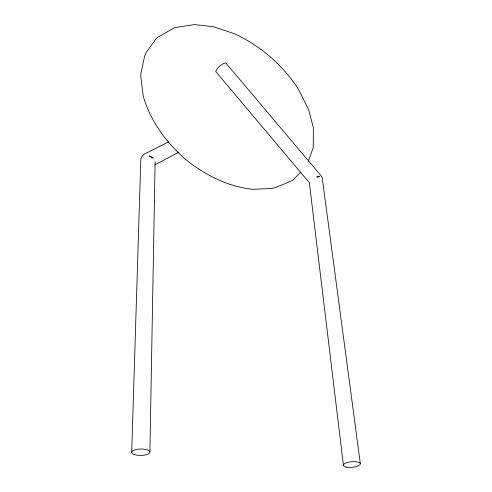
<?xml version="1.0" encoding="UTF-8"?>
<svg xmlns="http://www.w3.org/2000/svg" width="492" height="492" viewBox="0 0 492 492"><rect width="100%" height="100%" fill="white"/><g stroke="black" fill="none" stroke-linecap="round" stroke-linejoin="round"><path stroke-width="0.74" d="M149.9 451.927L155.121 161.696M131.684 452.554L140.774 160.521C140.73 157.766 142.36 155.294 144.685 153.91L168.781 141.782M308.355 161.068L313.263 147.538L313.349 127.729L308.656 109.581L298.835 89.882C283.214 65.442 260.637 45.768 234.266 33.677L213.19 26.636L194.371 24.6L174.568 27.724L157.821 37.177L155.521 39.544L146.106 52.656L144.709 55.676L140.995 72.994L140.724 76.088L143.233 96.174L144.033 98.658C151.364 122.477 166.677 142.637 185.09 159.076C204.02 174.236 226.006 185.933 250.317 189.008L252.851 189.377L272.377 188.368L275.311 187.612L291.153 181.074L293.841 179.242L300.643 172.237M317.119 177.44L319.782 176.277L316.565 176.296M154.654 164.931L179.008 152.139M360.316 463.513L322.211 177.735L320.796 175.423L225.717 62.871C221.486 63.812 217.292 67.49 215.724 71.531L309.345 182.729L343.459 465.58M153.602 158.239A7.202 4.606 6.8 0 0 152.741 157.588L149.451 155.946A7.3 4.502 40.2 0 1 152.323 158.412M134.734 454.669A9.133 3.204 -0.7 0 0 149.728 452.763A9.133 3.204 -0.7 0 0 137.889 449.202A9.133 3.204 -0.7 0 0 134.734 454.669M346.614 467.154A8.524 2.798 -5.2 0 0 360.285 464.245A8.524 2.798 -5.2 0 0 348.742 462.166A8.524 2.798 -5.2 0 0 346.614 467.154"/></g></svg>
